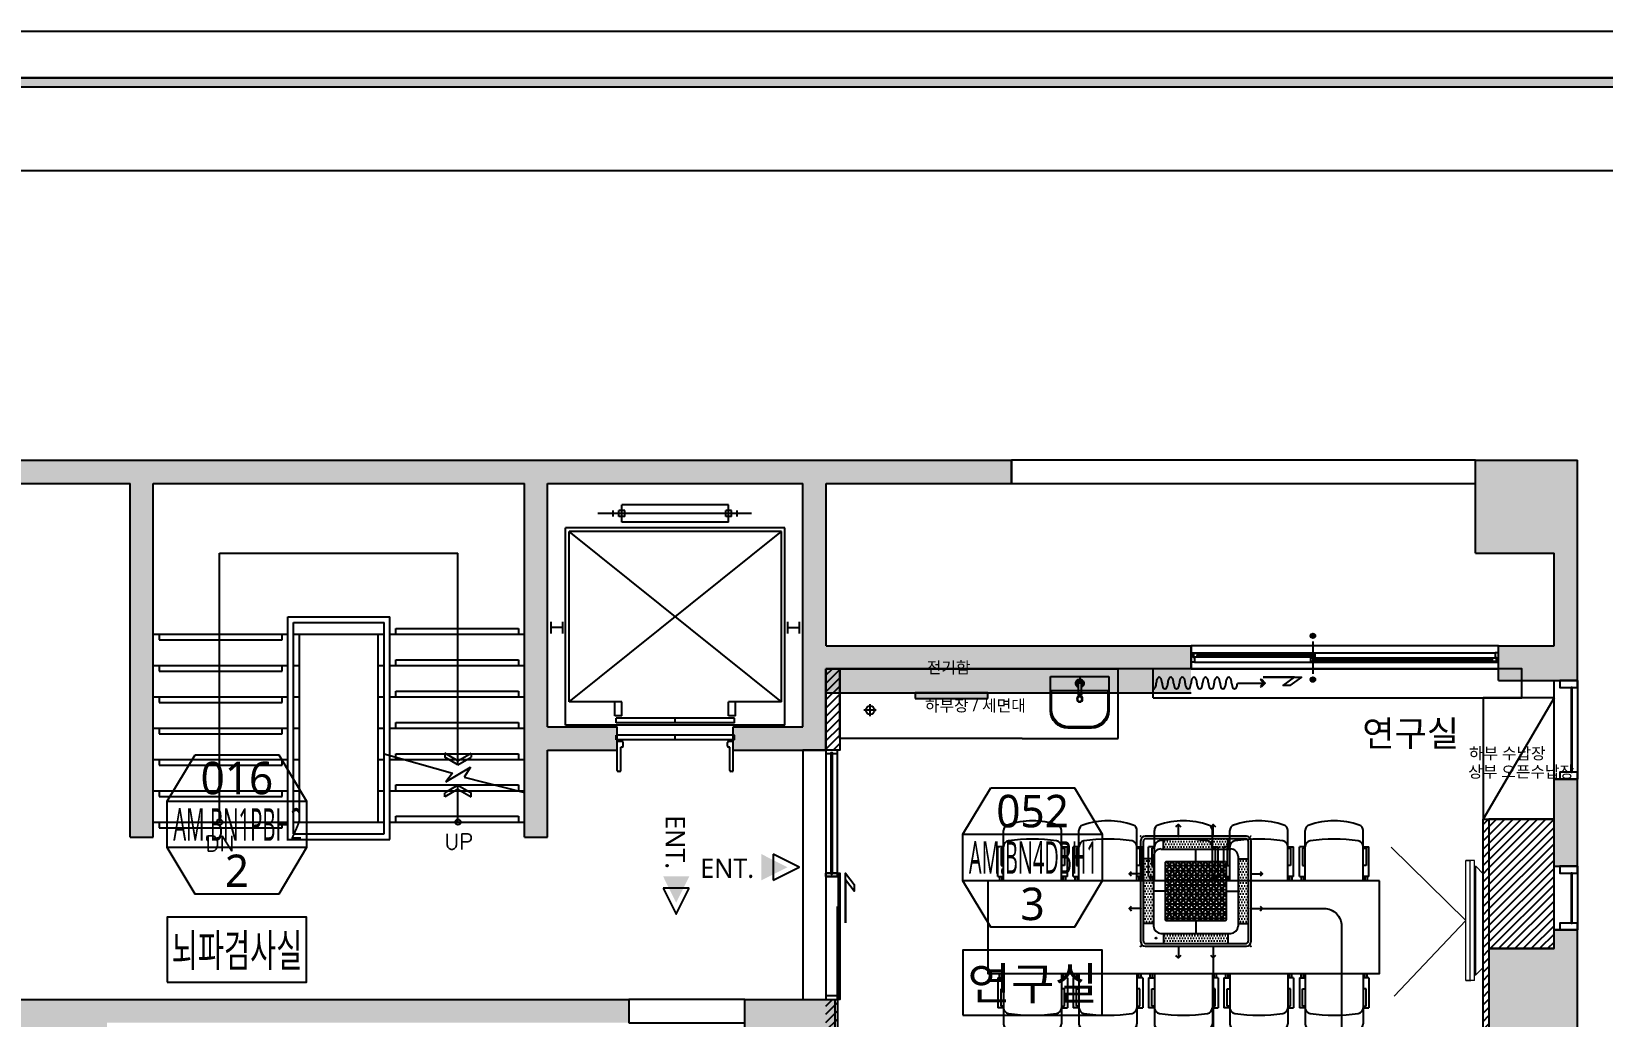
# Model space of a CAD drawing. Extents: x 11551484 to 2613213153046, y -2602833546311 to 14142.
# Drawn here: x 11585715 to 11599261, y 4848 to 13342 of the extents above; entities that cross this region are included whole.
import ezdxf
from ezdxf.enums import TextEntityAlignment as Align

# ---------------------------------------------------------------- set-up
doc = ezdxf.new("R2010")
doc.units = 0
doc.header["$LTSCALE"] = 1000
doc.header["$MEASUREMENT"] = 0
doc.header["$PDMODE"] = 35
doc.linetypes.add('DASH', pattern=[0.35, 0.25, -0.1])
doc.linetypes.add('DH-HID2', pattern=[1.2, 0.8, -0.4])
doc.layers.get('0').update_dxf_attribs({"linetype": 'CONTINUOUS'})
doc.layers.get('DEFPOINTS').update_dxf_attribs({"linetype": 'CONTINUOUS'})
doc.layers.add('01-15活动家俱', color=136, linetype='CONTINUOUS', lineweight=15)
for name, color, linetype in [('01. F-소품', 3, 'CONTINUOUS'), ('03-TEXT', 3, 'CONTINUOUS'), ('1.천장.벽체선(내벽)', 3, 'CONTINUOUS'), ('2CONTINUOUS', 2, 'CONTINUOUS'), ('3 가구-붙박이', 6, 'CONTINUOUS'), ('8.패턴선', 8, 'CONTINUOUS'), ('C-WIN', 4, 'CONTINUOUS'), ('CO-BATH', 6, 'CONTINUOUS'), ('CO-DO-FR', 7, 'CONTINUOUS'), ('CO-DOOR', 8, 'CONTINUOUS'), ('CORE', 7, 'CONTINUOUS'), ('DVM_DRAIN', 5, 'CONTINUOUS'), ('DVM_INDOOR', 7, 'CONTINUOUS'), ('DVM_INOUT_MARK', 2, 'CONTINUOUS'), ('DVM_INOUT_NAME', 7, 'CONTINUOUS'), ('DVM_PIPE', 3, 'CONTINUOUS'), ('DVM_UNIT_BP', 7, 'CONTINUOUS'), ('DVM_UNIT_DP', 4, 'CONTINUOUS'), ('DVM_UNIT_LP', 3, 'CONTINUOUS'), ('ELEV', 7, 'CONTINUOUS'), ('F-SYM', 7, 'CONTINUOUS'), ('FINISH', 6, 'CONTINUOUS'), ('FORM(YOURNAME)-11', 1, 'CONTINUOUS'), ('PUB_HATCH', 8, 'CONTINUOUS'), ('wall', 3, 'CONTINUOUS'), ('에어컨', 30, 'DASH')]:
    doc.layers.add(name, color=color, linetype=linetype)
doc.styles.add('DVM_DEFAULT', font='malgun.ttf')
doc.styles.add('ROMANS', font='romans')
doc.styles.add('YOURNAME', font='HY울릉도M.TTF')
doc.styles.add('맑은 고딕', font='malgun.ttf')
pattern_1 = [(45, (-34694.73, 110.66), (-35.35533906, 35.35533906), [])]

# ---------------------------------------------------------------- blocks, each defined once
blk = doc.blocks.new('FORM-PLAN')
at = {"layer": 'FORM(YOURNAME)-11'}
h = blk.add_hatch(color=256, dxfattribs=at)
h.dxf.hatch_style = 1
h.paths.add_polyline_path([(-71444, 55115), (10556, 55115), (10556, 54915), (-71444, 54915)])
h.paths.add_polyline_path([(-71444, -2085), (10556, -2085), (10556, -2285), (-71444, -2285)])
at = {"layer": 'DEFPOINTS', "color": 158}
blk.add_lwpolyline([(-71444, -2285), (10556, -2285), (10556, 55115), (-71444, 55115)], close=True, dxfattribs=at)
at = {"layer": 'DEFPOINTS'}
blk.add_lwpolyline([(-69444, 53115), (-64, 53115), (-64, 1215), (-69444, 1215)], close=True, dxfattribs=at)
at = {"layer": 'FORM(YOURNAME)-11', "color": 250}
blk.add_lwpolyline([(-72444, -3285), (11556, -3285), (11556, 56115), (-72444, 56115)], close=True, dxfattribs=at)
at = {"layer": 'FORM(YOURNAME)-11'}
blk.add_lwpolyline([(-71444, 55115), (10556, 55115), (10556, 54915), (-71444, 54915)], close=True, dxfattribs=at)
at = {"layer": 'FORM(YOURNAME)-11', "color": 3, "style": 'YOURNAME'}
for tag, height, p in [('1', 451, (9905, 18188)), ('2', 451, (9905, 17544)), ('3', 451, (9905, 16257)), ('4', 451, (9905, 14326)), ('5', 515, (9905, 12009)), ('6', 515, (9905, 9757)), ('7', 515, (9905, 7504)), ('8', 515, (9905, 5252)), ('9', 515, (9905, 2999)), ('10', 515, (5655, 811)), ('11', 515, (9905, 747)), ('12', 515, (5655, -1441)), ('13', 515, (9905, -1441))]:
    blk.add_attdef(tag, text='', height=height, dxfattribs=at).set_placement(p, align=Align.MIDDLE_RIGHT)
blk = doc.blocks.new('FFSFDF')
at = {"layer": '01. F-소품'}
blk.add_hatch(color=8, dxfattribs=at).paths.add_polyline_path([(1567673, 1746751), (1567680, 1746744), (1567715, 1746779), (1567680, 1746815), (1567673, 1746808), (1567701, 1746779)])
at = {"layer": '01. F-소품', "color": 8}
for p, q in [((1567475, 1746779), (1567701, 1746779)), ((1567673, 1746808), (1567680, 1746815)), ((1567673, 1746751), (1567680, 1746744))]:
    blk.add_line(p, q, dxfattribs=at)
for points in [[(1567673, 1746808), (1567701, 1746779), (1567673, 1746751)], [(1567680, 1746815), (1567715, 1746779), (1567680, 1746744)]]:
    blk.add_lwpolyline(points, dxfattribs=at)
for centre, start_param, end_param in [((1566750, 1746779), 6.283185, 7.853982), ((1566800, 1746779), 1.570796, 4.712389), ((1566850, 1746779), 4.712389, 7.853982), ((1566900, 1746779), 1.570796, 4.712389), ((1566950, 1746779), 4.712389, 7.853982), ((1567000, 1746779), 1.570796, 4.712389), ((1567050, 1746779), 4.712389, 7.853982), ((1567100, 1746779), 1.570796, 4.712389), ((1567150, 1746779), 4.712389, 7.853982), ((1567200, 1746779), 1.570796, 4.712389), ((1567250, 1746779), 4.712389, 7.853982), ((1567300, 1746779), 1.570796, 4.712389), ((1567350, 1746779), 4.712389, 7.853982), ((1567400, 1746779), 1.570796, 4.712389), ((1567450, 1746779), 4.712389, 7.853982)]:
    blk.add_ellipse(centre, major_axis=(0, -50), ratio=0.5, start_param=start_param, end_param=end_param, dxfattribs=at)
blk = doc.blocks.new('flooor')
at = {"layer": '8.패턴선', "ltscale": 30}
h = blk.add_hatch(color=256, dxfattribs=at)
h.dxf.hatch_style = 1
h.paths.add_polyline_path([(11507657, -14172892), (11491857, -14172892), (11491857, -14188497), (11492057, -14188497), (11492057, -14187882), (11492217, -14187882), (11492217, -14187097), (11492057, -14187097), (11492057, -14177742), (11494957, -14177742), (11494957, -14177542), (11492057, -14177542), (11492057, -14173092), (11494757, -14173092), (11494757, -14176542), (11494957, -14176542), (11494957, -14173092), (11500057, -14173092), (11500057, -14176142), (11500257, -14176142), (11500257, -14173092), (11503457, -14173092), (11503457, -14176142), (11503657, -14176142), (11503657, -14175392), (11504257, -14175392), (11504257, -14175302), (11504247, -14175302), (11504247, -14175262), (11504257, -14175192), (11503657, -14175192), (11503657, -14173092), (11505857, -14173092), (11505857, -14175192), (11505257, -14175192), (11505257, -14175262), (11505267, -14175262), (11505267, -14175317), (11505257, -14175317), (11505257, -14175392), (11506057, -14175392), (11506057, -14174897), (11509205, -14174897), (11509205, -14174492), (11506057, -14174492), (11506057, -14173092), (11507657, -14173092)])
h.paths.add_polyline_path([(11499857, -14177742), (11504357, -14177742), (11504357, -14177542), (11499107, -14177542), (11499107, -14177567), (11499107, -14177717), (11499107, -14177742), (11499107, -14177992), (11499857, -14177992)], flags=17)
h.paths.add_polyline_path([(11506137, -14177542), (11505857, -14177542), (11505357, -14177542), (11505357, -14177742), (11505357, -14178052), (11506137, -14178052)], flags=17)
h.paths.add_polyline_path([(11512535, -14172892), (11511657, -14172892), (11511657, -14173092), (11511657, -14173692), (11512335, -14173692), (11512335, -14174492), (11511855, -14174492), (11511855, -14174792), (11512335, -14174792), (11512335, -14174792), (11512535, -14174792)])
h.paths.add_polyline_path([(11512535, -14175642), (11512385, -14175642), (11512335, -14175642), (11512335, -14176392), (11512535, -14176392)])
h.paths.add_polyline_path([(11512535, -14176942), (11512385, -14176942), (11512335, -14176942), (11512335, -14177101), (11511773, -14177101), (11511773, -14177942), (11512335, -14177942), (11512335, -14178042), (11512535, -14178042)])
h.paths.add_polyline_path([(11512535, -14179272), (11512385, -14179272), (11512335, -14179272), (11512335, -14179837), (11512535, -14179837)])
h.paths.add_polyline_path([(11512257, -14184447), (11511657, -14184447), (11511657, -14185147), (11512257, -14185147)])
h.paths.add_polyline_path([(11507214, -14187067), (11506734, -14187067), (11506734, -14187847), (11507214, -14187847)], flags=17)
h.paths.add_polyline_path([(11499707, -14186782), (11499222, -14186782), (11499222, -14187557), (11499707, -14187557)], flags=17)
at = {"layer": 'C-WIN', "ltscale": 30}
h = blk.add_hatch(color=256, dxfattribs=at)
h.dxf.hatch_style = 1
edge = h.paths.add_edge_path()
edge.add_arc((11510255, -14174406), 20, 0, 360)
h = blk.add_hatch(color=256, dxfattribs=at)
h.dxf.hatch_style = 1
edge = h.paths.add_edge_path()
edge.add_arc((11510255, -14174783), 20, 0, 360, ccw=False)
at = {"layer": '에어컨', "ltscale": 30}
h = blk.add_hatch(color=256, dxfattribs=at)
h.dxf.hatch_style = 1
h.paths.add_polyline_path([(11506827, -14174947), (11507452, -14174947), (11507452, -14174897), (11506827, -14174897)])
at = {"ltscale": 30}
for p, q in [((11506437, -14175099), (11506437, -14174994)), ((11506489, -14175047), (11506384, -14175047))]:
    blk.add_line(p, q, dxfattribs=at)
blk.add_circle((11506437, -14175047), 37.5, dxfattribs=at)
at = {"layer": '2CONTINUOUS', "ltscale": 30}
for p, q in [((11491857, -14172892), (11507657, -14172892)), ((11507657, -14173092), (11507657, -14172892)), ((11511657, -14172892), (11512535, -14172892)), ((11511657, -14173692), (11511657, -14172892)), ((11512535, -14174792), (11512535, -14172892)), ((11494957, -14173092), (11500057, -14173092)), ((11500057, -14176142), (11500057, -14173092)), ((11500257, -14173092), (11503457, -14173092)), ((11500257, -14176142), (11500257, -14173092)), ((11503457, -14176142), (11503457, -14173092)), ((11503657, -14173092), (11505857, -14173092)), ((11503657, -14175192), (11503657, -14173092)), ((11505857, -14175192), (11505857, -14173092)), ((11506057, -14173092), (11507657, -14173092)), ((11506057, -14174492), (11506057, -14173092)), ((11511657, -14173692), (11512335, -14173692)), ((11512335, -14174492), (11512335, -14173692)), ((11506057, -14174492), (11509205, -14174492)), ((11509205, -14174692), (11509205, -14174492)), ((11511855, -14174492), (11512335, -14174492)), ((11511855, -14174792), (11511855, -14174492)), ((11506057, -14175392), (11506057, -14174897)), ((11506057, -14174897), (11509205, -14174897)), ((11511855, -14174792), (11512335, -14174792)), ((11512335, -14174792), (11512535, -14174792)), ((11503657, -14175192), (11504257, -14175192)), ((11504257, -14175392), (11504257, -14175192)), ((11505257, -14175192), (11505857, -14175192)), ((11505257, -14175392), (11505257, -14175192)), ((11503657, -14176142), (11503657, -14175392)), ((11503657, -14175392), (11504257, -14175392)), ((11505257, -14175392), (11506057, -14175392)), ((11512335, -14176392), (11512335, -14175642)), ((11512335, -14175642), (11512535, -14175642)), ((11512535, -14176392), (11512535, -14175642)), ((11500057, -14176142), (11500257, -14176142)), ((11503457, -14176142), (11503657, -14176142)), ((11512335, -14176392), (11512535, -14176392)), ((11512335, -14177101), (11512335, -14176942)), ((11512335, -14176942), (11512535, -14176942)), ((11512535, -14178042), (11512535, -14176942)), ((11511773, -14177101), (11512335, -14177101)), ((11511773, -14177942), (11511773, -14177101)), ((11499107, -14177542), (11504357, -14177542)), ((11504357, -14177542), (11504357, -14177742)), ((11505357, -14177542), (11506137, -14177542)), ((11506137, -14178052), (11506137, -14177542))]:
    blk.add_line(p, q, dxfattribs=at)
blk.add_lwpolyline([(11506137, -14178052), (11505357, -14178052), (11505357, -14177542)], dxfattribs=at)
at = {"layer": 'C-WIN', "ltscale": 30}
for p, q in [((11510255, -14174456), (11510255, -14174733)), ((11509222, -14174552), (11511825, -14174552)), ((11509235, -14174593), (11509235, -14174591)), ((11509235, -14174632), (11511837, -14174632)), ((11509264, -14174557), (11510237, -14174557)), ((11509264, -14174587), (11510237, -14174587)), ((11510272, -14174597), (11511796, -14174597)), ((11510272, -14174627), (11511796, -14174627))]:
    blk.add_line(p, q, dxfattribs=at)
for points in [[(11507657, -14173092), (11511657, -14173092), (11511657, -14172892), (11507657, -14172892)], [(11509205, -14174692), (11511855, -14174692), (11511855, -14174492), (11509205, -14174492)], [(11509258, -14174569), (11509264, -14174567), (11509264, -14174557), (11509226, -14174557), (11509226, -14174587), (11509264, -14174587), (11509264, -14174577), (11509258, -14174575)], [(11510243, -14174569), (11510237, -14174567), (11510237, -14174557), (11510272, -14174557), (11510272, -14174587), (11510237, -14174587), (11510237, -14174577), (11510243, -14174575)], [(11510272, -14174627), (11510237, -14174627), (11510237, -14174597), (11510272, -14174597), (11510272, -14174607), (11510267, -14174609), (11510267, -14174615), (11510272, -14174617)], [(11511800, -14174614), (11510269, -14174614), (11510269, -14174610), (11511800, -14174610)], [(11511796, -14174607), (11511796, -14174597), (11511834, -14174597), (11511834, -14174627), (11511796, -14174627), (11511796, -14174617), (11511802, -14174615), (11511802, -14174609)], [(11512335, -14174792), (11512535, -14174792), (11512535, -14175642), (11512335, -14175642)], [(11512535, -14174852), (11512535, -14174792), (11512385, -14174792), (11512385, -14174852)], [(11512480, -14175582), (11512490, -14175582), (11512490, -14174852), (11512480, -14174852)], [(11505857, -14177542), (11506057, -14177542), (11506057, -14175392), (11505857, -14175392)], [(11512535, -14175642), (11512535, -14175582), (11512385, -14175582), (11512385, -14175642)], [(11512335, -14176392), (11512535, -14176392), (11512535, -14176942), (11512335, -14176942)], [(11512535, -14176452), (11512535, -14176392), (11512385, -14176392), (11512385, -14176452)], [(11512480, -14176882), (11512490, -14176882), (11512490, -14176452), (11512480, -14176452)], [(11512535, -14176942), (11512535, -14176882), (11512385, -14176882), (11512385, -14176942)], [(11504357, -14177742), (11505357, -14177742), (11505357, -14177542), (11504357, -14177542)]]:
    blk.add_lwpolyline(points, close=True, dxfattribs=at)
for points in [[(11509205, -14174561), (11509205, -14174552), (11509222, -14174552), (11509222, -14174591), (11509235, -14174591), (11509235, -14174632), (11509205, -14174632), (11509205, -14174623)], [(11510241, -14174574), (11509260, -14174574), (11509260, -14174570), (11510241, -14174570), (11510241, -14174574), (11510241, -14174570)], [(11509264, -14174566), (11509267, -14174567), (11509267, -14174568), (11509268, -14174570)], [(11509264, -14174578), (11509267, -14174576), (11509267, -14174575), (11509268, -14174574)], [(11510237, -14174566), (11510235, -14174567), (11510234, -14174568), (11510233, -14174570)], [(11510237, -14174578), (11510235, -14174576), (11510234, -14174575), (11510233, -14174574)], [(11510272, -14174606), (11510275, -14174608), (11510276, -14174609), (11510276, -14174610)], [(11510272, -14174618), (11510275, -14174617), (11510276, -14174616), (11510276, -14174614)], [(11511796, -14174606), (11511793, -14174608), (11511793, -14174609), (11511792, -14174610)], [(11511796, -14174618), (11511793, -14174617), (11511793, -14174616), (11511792, -14174614)], [(11511855, -14174561), (11511855, -14174552), (11511825, -14174552), (11511825, -14174593), (11511837, -14174593), (11511837, -14174632), (11511855, -14174632), (11511855, -14174623)]]:
    blk.add_lwpolyline(points, dxfattribs=at)
for centre in [(11510255, -14174406), (11510255, -14174783)]:
    blk.add_circle(centre, 20, dxfattribs=at)
at = {"layer": 'CO-DOOR', "color": 1}
blk.add_lwpolyline([(11509826, -14174762), (11510155, -14174762), (11510056, -14174834), (11509998, -14174834), (11510096, -14174762), (11509826, -14174762)], close=True, dxfattribs=at)
at = {"layer": 'CORE', "color": 1}
for p, q in [((11500829, -14176012), (11500829, -14173692)), ((11500829, -14174392), (11500829, -14173692)), ((11500829, -14173692), (11502884, -14173692)), ((11502884, -14175518), (11502884, -14173692)), ((11502347, -14174342), (11503407, -14174342)), ((11502347, -14174392), (11502347, -14174342)), ((11503407, -14174342), (11503407, -14174392)), ((11500307, -14174392), (11500307, -14174442)), ((11500307, -14174442), (11501367, -14174442)), ((11501367, -14174442), (11501367, -14174392)), ((11502347, -14174612), (11503407, -14174612)), ((11502347, -14174662), (11502347, -14174612)), ((11503407, -14174612), (11503407, -14174662)), ((11500307, -14174662), (11500307, -14174712)), ((11500307, -14174712), (11501367, -14174712)), ((11501367, -14174712), (11501367, -14174662)), ((11502347, -14174882), (11503407, -14174882)), ((11502347, -14174932), (11502347, -14174882)), ((11503407, -14174882), (11503407, -14174932)), ((11500307, -14174932), (11500307, -14174982)), ((11500307, -14174982), (11501367, -14174982)), ((11501367, -14174982), (11501367, -14174932)), ((11502347, -14175152), (11503407, -14175152)), ((11502347, -14175202), (11502347, -14175152)), ((11503407, -14175152), (11503407, -14175202)), ((11500307, -14175202), (11500307, -14175252)), ((11500307, -14175252), (11501367, -14175252)), ((11501367, -14175252), (11501367, -14175202)), ((11502247, -14175422), (11502838, -14175589)), ((11502347, -14175422), (11503407, -14175422)), ((11502347, -14175472), (11502347, -14175422)), ((11503407, -14175422), (11503407, -14175472)), ((11500307, -14175472), (11500307, -14175522)), ((11500307, -14175522), (11501367, -14175522)), ((11501367, -14175522), (11501367, -14175472)), ((11502778, -14175664), (11502991, -14175538)), ((11502991, -14175538), (11502936, -14175625)), ((11502347, -14175692), (11503407, -14175692)), ((11502347, -14175742), (11502347, -14175692)), ((11502838, -14175589), (11502778, -14175664)), ((11502884, -14176012), (11502884, -14175694)), ((11502936, -14175625), (11503457, -14175757)), ((11503407, -14175692), (11503407, -14175742)), ((11500307, -14175742), (11500307, -14175792)), ((11500307, -14175792), (11501367, -14175792)), ((11501367, -14175792), (11501367, -14175742)), ((11502347, -14175962), (11503407, -14175962)), ((11502347, -14176012), (11502347, -14175962)), ((11503407, -14175962), (11503407, -14176012)), ((11500307, -14176012), (11500307, -14176062)), ((11500307, -14176062), (11501367, -14176062)), ((11501367, -14176062), (11501367, -14176012))]:
    blk.add_line(p, q, dxfattribs=at)
at = {"layer": 'CORE'}
for p, q in [((11501417, -14176162), (11501417, -14174242)), ((11501417, -14174242), (11502297, -14174242)), ((11501467, -14176112), (11501467, -14174292)), ((11501467, -14174292), (11502247, -14174292)), ((11502247, -14176112), (11502247, -14174292)), ((11502297, -14176162), (11502297, -14174242)), ((11500257, -14174392), (11501417, -14174392)), ((11501467, -14174392), (11502247, -14174392)), ((11501517, -14176012), (11501517, -14174392)), ((11502197, -14176012), (11502197, -14174392)), ((11502297, -14174392), (11503457, -14174392)), ((11500257, -14174662), (11501417, -14174662)), ((11501467, -14174662), (11501517, -14174662)), ((11502197, -14174662), (11502247, -14174662)), ((11502297, -14174662), (11503457, -14174662)), ((11500257, -14174932), (11501417, -14174932)), ((11501467, -14174932), (11501517, -14174932)), ((11502197, -14174932), (11502247, -14174932)), ((11502297, -14174932), (11503457, -14174932)), ((11500257, -14175202), (11501417, -14175202)), ((11501467, -14175202), (11501517, -14175202)), ((11502197, -14175202), (11502247, -14175202)), ((11502297, -14175202), (11503457, -14175202)), ((11502884, -14175484), (11502770, -14175418)), ((11502770, -14175418), (11502770, -14175452)), ((11502884, -14175484), (11502999, -14175418)), ((11502999, -14175418), (11502999, -14175452)), ((11500257, -14175472), (11501417, -14175472)), ((11501467, -14175472), (11501517, -14175472)), ((11502197, -14175472), (11502247, -14175472)), ((11502297, -14175472), (11503457, -14175472)), ((11502884, -14175518), (11502770, -14175452)), ((11502884, -14175518), (11502999, -14175452)), ((11502884, -14175694), (11502770, -14175760)), ((11502884, -14175694), (11502999, -14175760)), ((11500257, -14175742), (11501417, -14175742)), ((11501467, -14175742), (11501517, -14175742)), ((11502197, -14175742), (11502247, -14175742)), ((11502297, -14175742), (11503457, -14175742)), ((11502884, -14175729), (11502770, -14175795)), ((11502770, -14175795), (11502770, -14175760)), ((11502884, -14175729), (11502999, -14175795)), ((11502999, -14175795), (11502999, -14175760)), ((11500257, -14176012), (11501417, -14176012)), ((11501467, -14176012), (11502247, -14176012)), ((11501467, -14176012), (11501517, -14176012)), ((11501467, -14176112), (11502247, -14176112)), ((11502197, -14176012), (11502247, -14176012)), ((11502297, -14176012), (11503457, -14176012)), ((11501417, -14176162), (11502297, -14176162))]:
    blk.add_line(p, q, dxfattribs=at)
for centre, radius in [((11500829, -14176012), 24.4), ((11502884, -14176012), 23.2)]:
    blk.add_circle(centre, radius, dxfattribs=at)
at = {"layer": 'ELEV'}
for p, q in [((11505217, -14173276), (11504297, -14173276)), ((11504297, -14173426), (11504297, -14173276)), ((11505217, -14173426), (11505217, -14173276)), ((11505415, -14173351), (11504089, -14173351)), ((11504222, -14173376), (11504222, -14173326)), ((11504322, -14173326), (11504272, -14173326)), ((11504272, -14173376), (11504272, -14173326)), ((11504322, -14173376), (11504272, -14173376)), ((11504322, -14173376), (11504322, -14173326)), ((11505242, -14173326), (11505192, -14173326)), ((11505192, -14173376), (11505192, -14173326)), ((11505242, -14173376), (11505192, -14173376)), ((11505242, -14173376), (11505242, -14173326)), ((11505292, -14173376), (11505292, -14173326)), ((11503812, -14175176), (11503812, -14173476)), ((11505702, -14173476), (11503812, -14173476)), ((11503842, -14174976), (11505672, -14173506)), ((11505672, -14174976), (11503842, -14173506)), ((11503842, -14174976), (11503842, -14173506)), ((11505672, -14173506), (11503842, -14173506)), ((11505217, -14173426), (11504297, -14173426)), ((11505672, -14174976), (11505672, -14173506)), ((11505702, -14175176), (11505702, -14173476)), ((11503687, -14174385), (11503687, -14174285)), ((11503787, -14174335), (11503687, -14174335)), ((11503787, -14174385), (11503787, -14174285)), ((11505727, -14174385), (11505727, -14174285)), ((11505727, -14174335), (11505827, -14174335)), ((11505827, -14174385), (11505827, -14174285)), ((11504297, -14174976), (11503842, -14174976)), ((11504237, -14175096), (11504237, -14174976)), ((11504297, -14175096), (11504297, -14174976)), ((11505672, -14174976), (11505217, -14174976)), ((11505217, -14175096), (11505217, -14174976)), ((11505277, -14175096), (11505277, -14174976)), ((11505702, -14175176), (11503812, -14175176)), ((11504297, -14175096), (11504237, -14175096)), ((11505267, -14175116), (11504247, -14175116)), ((11504247, -14175156), (11504247, -14175116)), ((11505267, -14175156), (11504247, -14175156)), ((11504757, -14175156), (11504757, -14175116)), ((11505277, -14175096), (11505217, -14175096)), ((11505267, -14175156), (11505267, -14175116)), ((11505267, -14175262), (11504247, -14175262)), ((11504247, -14175302), (11504247, -14175262)), ((11505267, -14175302), (11504247, -14175302)), ((11504757, -14175302), (11504757, -14175262)), ((11505267, -14175302), (11505267, -14175262)), ((11504297, -14175317), (11504257, -14175317)), ((11504257, -14175567), (11504257, -14175317)), ((11504297, -14175367), (11504287, -14175367)), ((11504287, -14175567), (11504287, -14175367)), ((11504307, -14175357), (11504307, -14175327)), ((11505207, -14175357), (11505207, -14175327)), ((11505257, -14175317), (11505217, -14175317)), ((11505227, -14175367), (11505217, -14175367)), ((11505227, -14175567), (11505227, -14175367)), ((11505257, -14175567), (11505257, -14175317)), ((11504277, -14175577), (11504267, -14175577)), ((11505247, -14175577), (11505237, -14175577))]:
    blk.add_line(p, q, dxfattribs=at)
for centre, start, end in [((11504297, -14175327), 0, 90), ((11504297, -14175357), 270, 0), ((11505217, -14175327), 90, 180), ((11505217, -14175357), 180, 270), ((11504267, -14175567), 180, 270), ((11504277, -14175567), 270, 0), ((11505237, -14175567), 180, 270), ((11505247, -14175567), 270, 0)]:
    blk.add_arc(centre, 10, start, end, dxfattribs=at)
at = {"layer": '에어컨', "ltscale": 30}
blk.add_lwpolyline([(11506827, -14174947), (11507452, -14174947), (11507452, -14174897), (11506827, -14174897)], close=True, dxfattribs=at)
at = {"layer": 'CORE', "color": 2, "style": 'ROMANS'}
for s, p in [('UP', (11502892, -14176247)), ('DN', (11500832, -14176264))]:
    blk.add_text(s, height=135, dxfattribs=at).set_placement(p, align=Align.CENTER)
blk = doc.blocks.new('B-003')
blk.add_line((0, 0), (0, -65))
at = {"layer": 'CO-BATH'}
for p, q in [((-252, 0), (-252, -295)), ((252, 0), (-252, 0)), ((252, -295), (252, 0)), ((-102, -445), (102, -445))]:
    blk.add_line(p, q, dxfattribs=at)
at = {"layer": 'CO-BATH', "color": 8}
for p, q in [((-242, -120), (-242, -285)), ((242, -120), (-242, -120)), ((-13, -60), (-13, -151)), ((12, -60), (12, -151)), ((242, -285), (242, -120)), ((-15, -156), (-15, -161)), ((-15, -161), (14, -161)), ((-14, -151), (-14, -156)), ((13, -151), (13, -156)), ((14, -156), (14, -161)), ((-92, -435), (92, -435))]:
    blk.add_line(p, q, dxfattribs=at)
at = {"layer": 'CO-BATH', "color": 251}
for p, q in [((-15, -156), (14, -156)), ((-14, -151), (13, -151))]:
    blk.add_line(p, q, dxfattribs=at)
at = {"layer": 'CO-BATH', "color": 8}
blk.add_circle((0, -195), 25, dxfattribs=at)
at = {"layer": 'CO-BATH', "color": 251}
blk.add_circle((0, -195), 20, dxfattribs=at)
at = {"layer": 'CO-BATH', "color": 8}
for centre, radius, start, end in [((0, -60), 35, 290.9248, 249.0751), ((0, -60), 12.5, 360, 180), ((-92, -285), 150, 180, 270), ((92, -285), 150, 270, 0)]:
    blk.add_arc(centre, radius, start, end, dxfattribs=at)
at = {"layer": 'CO-BATH', "color": 251}
for radius, start, end in [(30, 294.6243, 245.3757), (25, 300, 240), (18, 313.9829, 226.017)]:
    blk.add_arc((0, -60), radius, start, end, dxfattribs=at)
at = {"layer": 'CO-BATH'}
for centre, start, end in [((-102, -295), 180, 270), ((102, -295), 270, 0)]:
    blk.add_arc(centre, 150, start, end, dxfattribs=at)
blk = doc.blocks.new('YQB11083359')
at = {"layer": '01-15活动家俱'}
for p, q in [((-246, 10), (396, 642)), ((-334, 479), (-396, 414)), ((-396, 414), (-396, -394)), ((-321, 479), (-334, 479)), ((-334, -459), (-334, 479)), ((-321, 527), (-246, 527)), ((-321, -508), (-321, 527)), ((-246, 527), (-291, 527)), ((-284, -508), (-284, 527)), ((-246, -508), (-246, 527)), ((-246, 10), (370, -642)), ((-334, -459), (-396, -394)), ((-321, -459), (-334, -459)), ((-321, -508), (-246, -508)), ((-246, -508), (-291, -508))]:
    blk.add_line(p, q, dxfattribs=at)
blk = doc.blocks.new('sadfdfd')
at = {"layer": 'PUB_HATCH'}
for p, q in [((11465892, -14222785), (11465892, -14222352)), ((11466392, -14222785), (11466392, -14222352)), ((11466542, -14222785), (11466542, -14222352)), ((11467042, -14222785), (11467042, -14222352)), ((11467192, -14222785), (11467192, -14222352)), ((11467692, -14222785), (11467692, -14222352)), ((11467842, -14222785), (11467842, -14222352)), ((11468342, -14222785), (11468342, -14222352)), ((11468492, -14222785), (11468492, -14222352)), ((11468992, -14222785), (11468992, -14222352)), ((11465842, -14222749), (11465842, -14222491)), ((11465892, -14222491), (11465842, -14222491)), ((11465892, -14222491), (11465842, -14222491)), ((11465892, -14222505), (11465870, -14222505)), ((11465870, -14222505), (11465870, -14222653)), ((11465892, -14222505), (11465870, -14222505)), ((11466392, -14222785), (11466392, -14222491)), ((11466392, -14222491), (11466442, -14222491)), ((11466392, -14222505), (11466417, -14222505)), ((11466417, -14222505), (11466417, -14222653)), ((11466442, -14222749), (11466442, -14222491)), ((11466492, -14222749), (11466492, -14222491)), ((11466542, -14222491), (11466492, -14222491)), ((11466542, -14222491), (11466492, -14222491)), ((11466542, -14222505), (11466520, -14222505)), ((11466520, -14222505), (11466520, -14222653)), ((11466542, -14222505), (11466520, -14222505)), ((11467042, -14222785), (11467042, -14222491)), ((11467042, -14222491), (11467092, -14222491)), ((11467042, -14222505), (11467067, -14222505)), ((11467067, -14222505), (11467067, -14222653)), ((11467092, -14222749), (11467092, -14222491)), ((11467142, -14222749), (11467142, -14222491)), ((11467192, -14222491), (11467142, -14222491)), ((11467192, -14222491), (11467142, -14222491)), ((11467192, -14222505), (11467170, -14222505)), ((11467170, -14222505), (11467170, -14222653)), ((11467192, -14222505), (11467170, -14222505)), ((11467692, -14222785), (11467692, -14222491)), ((11467692, -14222491), (11467742, -14222491)), ((11467692, -14222505), (11467717, -14222505)), ((11467717, -14222505), (11467717, -14222653)), ((11467742, -14222749), (11467742, -14222491)), ((11467792, -14222749), (11467792, -14222491)), ((11467842, -14222491), (11467792, -14222491)), ((11467842, -14222491), (11467792, -14222491)), ((11467842, -14222505), (11467820, -14222505)), ((11467820, -14222505), (11467820, -14222653)), ((11467842, -14222505), (11467820, -14222505)), ((11468342, -14222785), (11468342, -14222491)), ((11468342, -14222491), (11468392, -14222491)), ((11468342, -14222505), (11468367, -14222505)), ((11468367, -14222505), (11468367, -14222653)), ((11468392, -14222749), (11468392, -14222491)), ((11468442, -14222749), (11468442, -14222491)), ((11468492, -14222491), (11468442, -14222491)), ((11468492, -14222491), (11468442, -14222491)), ((11468492, -14222505), (11468470, -14222505)), ((11468470, -14222505), (11468470, -14222653)), ((11468492, -14222505), (11468470, -14222505)), ((11468992, -14222785), (11468992, -14222491)), ((11468992, -14222491), (11469042, -14222491)), ((11468992, -14222505), (11469017, -14222505)), ((11469017, -14222505), (11469017, -14222653)), ((11469042, -14222749), (11469042, -14222491)), ((11465870, -14222653), (11465892, -14222653)), ((11466417, -14222653), (11466392, -14222653)), ((11466520, -14222653), (11466542, -14222653)), ((11467067, -14222653), (11467042, -14222653)), ((11467170, -14222653), (11467192, -14222653)), ((11467717, -14222653), (11467692, -14222653)), ((11467820, -14222653), (11467842, -14222653)), ((11468367, -14222653), (11468342, -14222653)), ((11468470, -14222653), (11468492, -14222653)), ((11469017, -14222653), (11468992, -14222653)), ((11465842, -14222749), (11465892, -14222749)), ((11465857, -14222749), (11465857, -14222785)), ((11465877, -14222749), (11465877, -14222785)), ((11466442, -14222749), (11466392, -14222749)), ((11466407, -14222749), (11466407, -14222785)), ((11466427, -14222749), (11466427, -14222785)), ((11466492, -14222749), (11466542, -14222749)), ((11466507, -14222749), (11466507, -14222785)), ((11466527, -14222749), (11466527, -14222785)), ((11467092, -14222749), (11467042, -14222749)), ((11467057, -14222749), (11467057, -14222785)), ((11467077, -14222749), (11467077, -14222785)), ((11467142, -14222749), (11467192, -14222749)), ((11467157, -14222749), (11467157, -14222785)), ((11467177, -14222749), (11467177, -14222785)), ((11467742, -14222749), (11467692, -14222749)), ((11467707, -14222749), (11467707, -14222785)), ((11467727, -14222749), (11467727, -14222785)), ((11467792, -14222749), (11467842, -14222749)), ((11467807, -14222749), (11467807, -14222785)), ((11467827, -14222749), (11467827, -14222785)), ((11468392, -14222749), (11468342, -14222749)), ((11468357, -14222749), (11468357, -14222785)), ((11468377, -14222749), (11468377, -14222785)), ((11468442, -14222749), (11468492, -14222749)), ((11468457, -14222749), (11468457, -14222785)), ((11468477, -14222749), (11468477, -14222785)), ((11469042, -14222749), (11468992, -14222749)), ((11469007, -14222749), (11469007, -14222785)), ((11469027, -14222749), (11469027, -14222785)), ((11465842, -14223621), (11465842, -14223879)), ((11465842, -14223621), (11465892, -14223621)), ((11465857, -14223621), (11465857, -14223585)), ((11465877, -14223621), (11465877, -14223585)), ((11465892, -14223585), (11465892, -14224018)), ((11466392, -14223585), (11466392, -14223879)), ((11466392, -14223585), (11466392, -14224018)), ((11466442, -14223621), (11466392, -14223621)), ((11466407, -14223621), (11466407, -14223585)), ((11466427, -14223621), (11466427, -14223585)), ((11466442, -14223621), (11466442, -14223879)), ((11466492, -14223621), (11466492, -14223879)), ((11466492, -14223621), (11466542, -14223621)), ((11466507, -14223621), (11466507, -14223585)), ((11466527, -14223621), (11466527, -14223585)), ((11466542, -14223585), (11466542, -14224018)), ((11467042, -14223585), (11467042, -14223879)), ((11467042, -14223585), (11467042, -14224018)), ((11467092, -14223621), (11467042, -14223621)), ((11467057, -14223621), (11467057, -14223585)), ((11467077, -14223621), (11467077, -14223585)), ((11467092, -14223621), (11467092, -14223879)), ((11467142, -14223621), (11467142, -14223879)), ((11467142, -14223621), (11467192, -14223621)), ((11467157, -14223621), (11467157, -14223585)), ((11467177, -14223621), (11467177, -14223585)), ((11467192, -14223585), (11467192, -14224018)), ((11467692, -14223585), (11467692, -14223879)), ((11467692, -14223585), (11467692, -14224018)), ((11467742, -14223621), (11467692, -14223621)), ((11467707, -14223621), (11467707, -14223585)), ((11467727, -14223621), (11467727, -14223585)), ((11467742, -14223621), (11467742, -14223879)), ((11467792, -14223621), (11467792, -14223879)), ((11467792, -14223621), (11467842, -14223621)), ((11467807, -14223621), (11467807, -14223585)), ((11467827, -14223621), (11467827, -14223585)), ((11467842, -14223585), (11467842, -14224018)), ((11468342, -14223585), (11468342, -14223879)), ((11468342, -14223585), (11468342, -14224018)), ((11468392, -14223621), (11468342, -14223621)), ((11468357, -14223621), (11468357, -14223585)), ((11468377, -14223621), (11468377, -14223585)), ((11468392, -14223621), (11468392, -14223879)), ((11468442, -14223621), (11468442, -14223879)), ((11468442, -14223621), (11468492, -14223621)), ((11468457, -14223621), (11468457, -14223585)), ((11468477, -14223621), (11468477, -14223585)), ((11468492, -14223585), (11468492, -14224018)), ((11468992, -14223585), (11468992, -14223879)), ((11468992, -14223585), (11468992, -14224018)), ((11469042, -14223621), (11468992, -14223621)), ((11469007, -14223621), (11469007, -14223585)), ((11469027, -14223621), (11469027, -14223585)), ((11469042, -14223621), (11469042, -14223879)), ((11465870, -14223717), (11465892, -14223717)), ((11465870, -14223865), (11465870, -14223717)), ((11466417, -14223717), (11466392, -14223717)), ((11466417, -14223865), (11466417, -14223717)), ((11466520, -14223717), (11466542, -14223717)), ((11466520, -14223865), (11466520, -14223717)), ((11467067, -14223717), (11467042, -14223717)), ((11467067, -14223865), (11467067, -14223717)), ((11467170, -14223717), (11467192, -14223717)), ((11467170, -14223865), (11467170, -14223717)), ((11467717, -14223717), (11467692, -14223717)), ((11467717, -14223865), (11467717, -14223717)), ((11467820, -14223717), (11467842, -14223717)), ((11467820, -14223865), (11467820, -14223717)), ((11468367, -14223717), (11468342, -14223717)), ((11468367, -14223865), (11468367, -14223717)), ((11468470, -14223717), (11468492, -14223717)), ((11468470, -14223865), (11468470, -14223717)), ((11469017, -14223717), (11468992, -14223717)), ((11469017, -14223865), (11469017, -14223717)), ((11465892, -14223879), (11465842, -14223879)), ((11465892, -14223879), (11465842, -14223879)), ((11465892, -14223865), (11465870, -14223865)), ((11465892, -14223865), (11465870, -14223865)), ((11466392, -14223865), (11466417, -14223865)), ((11466392, -14223879), (11466442, -14223879)), ((11466542, -14223879), (11466492, -14223879)), ((11466542, -14223879), (11466492, -14223879)), ((11466542, -14223865), (11466520, -14223865)), ((11466542, -14223865), (11466520, -14223865)), ((11467042, -14223865), (11467067, -14223865)), ((11467042, -14223879), (11467092, -14223879)), ((11467192, -14223879), (11467142, -14223879)), ((11467192, -14223879), (11467142, -14223879)), ((11467192, -14223865), (11467170, -14223865)), ((11467192, -14223865), (11467170, -14223865)), ((11467692, -14223865), (11467717, -14223865)), ((11467692, -14223879), (11467742, -14223879)), ((11467842, -14223879), (11467792, -14223879)), ((11467842, -14223879), (11467792, -14223879)), ((11467842, -14223865), (11467820, -14223865)), ((11467842, -14223865), (11467820, -14223865)), ((11468342, -14223865), (11468367, -14223865)), ((11468342, -14223879), (11468392, -14223879)), ((11468492, -14223879), (11468442, -14223879)), ((11468492, -14223879), (11468442, -14223879)), ((11468492, -14223865), (11468470, -14223865)), ((11468492, -14223865), (11468470, -14223865)), ((11468992, -14223865), (11469017, -14223865)), ((11468992, -14223879), (11469042, -14223879))]:
    blk.add_line(p, q, dxfattribs=at)
blk.add_lwpolyline([(11469132, -14222785), (11465757, -14222785), (11465757, -14223585), (11469132, -14223585)], close=True, dxfattribs=at)
for centre, radius, start, end in [((11465942, -14222352), 50, 109.4712, 180), ((11466142, -14222918), 650, 70.5288, 109.4712), ((11466342, -14222352), 50, 0, 70.5288), ((11466592, -14222352), 50, 109.4712, 180), ((11466792, -14222918), 650, 70.5288, 109.4712), ((11466992, -14222352), 50, 0, 70.5288), ((11467242, -14222352), 50, 109.4712, 180), ((11467442, -14222918), 650, 70.5288, 109.4712), ((11467642, -14222352), 50, 0, 70.5288), ((11467892, -14222352), 50, 109.4712, 180), ((11468092, -14222918), 650, 70.5288, 109.4712), ((11468292, -14222352), 50, 0, 70.5288), ((11468542, -14222352), 50, 109.4712, 180), ((11468742, -14222918), 650, 70.5288, 109.4712), ((11468942, -14222352), 50, 0, 70.5288), ((11465942, -14222491), 50, 98.2987, 180), ((11466142, -14223862), 1436, 81.7013, 98.2987), ((11466342, -14222491), 50, 0, 81.7013), ((11466592, -14222491), 50, 98.2987, 180), ((11466792, -14223862), 1436, 81.7013, 98.2987), ((11466992, -14222491), 50, 0, 81.7013), ((11467242, -14222491), 50, 98.2987, 180), ((11467442, -14223862), 1436, 81.7013, 98.2987), ((11467642, -14222491), 50, 0, 81.7013), ((11467892, -14222491), 50, 98.2987, 180), ((11468092, -14223862), 1436, 81.7013, 98.2987), ((11468292, -14222491), 50, 0, 81.7013), ((11468542, -14222491), 50, 98.2987, 180), ((11468742, -14223862), 1436, 81.7013, 98.2987), ((11468942, -14222491), 50, 0, 81.7013), ((11465942, -14223879), 50, 180, 261.7013), ((11466142, -14222508), 1436, 261.7013, 278.2987), ((11466342, -14223879), 50, 278.2987, 0), ((11466592, -14223879), 50, 180, 261.7013), ((11466792, -14222508), 1436, 261.7013, 278.2987), ((11466992, -14223879), 50, 278.2987, 0), ((11467242, -14223879), 50, 180, 261.7013), ((11467442, -14222508), 1436, 261.7013, 278.2987), ((11467642, -14223879), 50, 278.2987, 0), ((11467892, -14223879), 50, 180, 261.7013), ((11468092, -14222508), 1436, 261.7013, 278.2987), ((11468292, -14223879), 50, 278.2987, 0), ((11468542, -14223879), 50, 180, 261.7013), ((11468742, -14222508), 1436, 261.7013, 278.2987), ((11468942, -14223879), 50, 278.2987, 0), ((11465942, -14224018), 50, 180, 250.5288), ((11466142, -14223452), 650, 250.5288, 289.4712), ((11466342, -14224018), 50, 289.4712, 0), ((11466592, -14224018), 50, 180, 250.5288), ((11466792, -14223452), 650, 250.5288, 289.4712), ((11466992, -14224018), 50, 289.4712, 0), ((11467242, -14224018), 50, 180, 250.5288), ((11467442, -14223452), 650, 250.5288, 289.4712), ((11467642, -14224018), 50, 289.4712, 0), ((11467892, -14224018), 50, 180, 250.5288), ((11468092, -14223452), 650, 250.5288, 289.4712), ((11468292, -14224018), 50, 289.4712, 0), ((11468542, -14224018), 50, 180, 250.5288), ((11468742, -14223452), 650, 250.5288, 289.4712), ((11468942, -14224018), 50, 289.4712, 0)]:
    blk.add_arc(centre, radius, start, end, dxfattribs=at)
blk = doc.blocks.new('DVM_BACKGROUND')
at = {"layer": '03-TEXT'}
h = blk.add_hatch(color=10, dxfattribs=at)
h.dxf.hatch_style = 1
h.paths.add_polyline_path([(11496345, -14246719), (11496345, -14246944), (11496570, -14246832)])
h = blk.add_hatch(color=10, dxfattribs=at)
h.dxf.hatch_style = 1
h.paths.add_polyline_path([(11495723, -14246912), (11495498, -14246912), (11495610, -14247137)])
at = {"layer": '1.천장.벽체선(내벽)', "ltscale": 30}
h = blk.add_hatch(dxfattribs=at)
h.set_pattern_fill('_USER', color=256, scale=50, angle=45, pattern_type=0)
h.set_pattern_definition([(45, (-34694.73, 2961.993), (-35.35533906, 35.35533906), [])])
h.paths.add_polyline_path([(11496901, -14245122), (11497021, -14245122), (11497021, -14245822), (11496901, -14245822)])
at = {"layer": 'wall', "ltscale": 10}
h = blk.add_hatch(dxfattribs=at)
h.set_pattern_fill('_USER', color=256, scale=50, angle=45, pattern_type=0)
h.set_pattern_definition(pattern_1)
h.paths.add_polyline_path([(11502567, -14246418), (11502617, -14246418), (11502617, -14248372), (11502567, -14248372)])
h = blk.add_hatch(dxfattribs=at)
h.set_pattern_fill('_USER', color=256, scale=50, angle=45, pattern_type=0)
h.set_pattern_definition(pattern_1)
h.paths.add_polyline_path([(11503179, -14246418), (11502617, -14246418), (11502617, -14247531), (11503179, -14247531)])
h = blk.add_hatch(dxfattribs=at)
h.set_pattern_fill('_USER', color=256, scale=50, angle=45, pattern_type=0)
h.set_pattern_definition([(45, (-34694.73, 110.66), (-35.35533906, 35.35533906), [])])
h.paths.add_polyline_path([(11496901, -14249072), (11503179, -14249072), (11503179, -14248972), (11497001, -14248972), (11497001, -14247972), (11496901, -14247972), (11496901, -14248372)])
at = {"layer": '03-TEXT', "color": 10, "elevation": 0}
for points in [[(11496446, -14246719), (11496446, -14246944)], [(11496446, -14246944), (11496671, -14246832), (11496446, -14246719)], [(11495723, -14247013), (11495498, -14247013)], [(11495498, -14247013), (11495610, -14247238), (11495723, -14247013)]]:
    blk.add_lwpolyline(points, dxfattribs=at)
at = {"layer": '1.천장.벽체선(내벽)', "ltscale": 30}
blk.add_lwpolyline([(11496901, -14245122), (11497021, -14245122), (11497021, -14245822), (11496901, -14245822), (11496901, -14245122)], dxfattribs=at)
at = {"layer": '3 가구-붙박이', "ltscale": 30}
for p, q in [((11499422, -14245722), (11499422, -14245122)), ((11503179, -14245372), (11502567, -14246418)), ((11498594, -14245722), (11499422, -14245722))]:
    blk.add_line(p, q, dxfattribs=at)
blk.add_lwpolyline([(11498594, -14245722), (11497021, -14245722), (11497021, -14245122), (11499422, -14245122)], dxfattribs=at)
blk.add_lwpolyline([(11502567, -14246418), (11503179, -14246418), (11503179, -14245372), (11502567, -14245372)], close=True, dxfattribs=at)
at = {"layer": 'CO-DO-FR'}
for points in [[(11497001, -14245852), (11497001, -14245822), (11496901, -14245822), (11496901, -14245852), (11496946, -14245852), (11496946, -14245842), (11496956, -14245842), (11496956, -14245852), (11497001, -14245852)], [(11497001, -14246882), (11497001, -14246912), (11496901, -14246912), (11496901, -14246882), (11496946, -14246882), (11496946, -14246892), (11496956, -14246892), (11496956, -14246882), (11497001, -14246882)], [(11497001, -14247972), (11497001, -14247942), (11496901, -14247942), (11496901, -14247972)]]:
    blk.add_lwpolyline(points, close=True, dxfattribs=at)
at = {"layer": 'CO-DO-FR', "color": 251}
blk.add_lwpolyline([(11497001, -14246912), (11497001, -14245822), (11496901, -14245822), (11496901, -14246912)], close=True, dxfattribs=at)
at = {"layer": 'CO-DO-FR', "color": 8}
blk.add_lwpolyline([(11496946, -14246892), (11496946, -14245842), (11496956, -14245842), (11496956, -14246892)], close=True, dxfattribs=at)
at = {"layer": 'CO-DOOR', "color": 251, "linetype": 'DH-HID2'}
blk.add_lwpolyline([(11497001, -14247972), (11497001, -14246882), (11496901, -14246882), (11496901, -14247972)], close=True, dxfattribs=at)
at = {"layer": 'CO-DOOR'}
blk.add_lwpolyline([(11497011, -14247972), (11497011, -14246882), (11497021, -14246882), (11497021, -14247972)], close=True, dxfattribs=at)
at = {"layer": 'CO-DOOR', "color": 1}
blk.add_lwpolyline([(11497071, -14247312), (11497071, -14246882), (11497144, -14246981), (11497144, -14247039), (11497071, -14246941), (11497071, -14247312)], close=True, dxfattribs=at)
at = {"layer": 'FINISH', "color": 8, "ltscale": 10}
blk.add_line((11499723, -14245372), (11499723, -14245122), dxfattribs=at)
for points in [[(11496901, -14245122), (11496901, -14245372)], [(11499723, -14245372), (11502901, -14245372), (11502901, -14245122), (11496901, -14245122)]]:
    blk.add_lwpolyline(points, dxfattribs=at)
at = {"layer": 'wall', "ltscale": 10}
blk.add_line((11497001, -14247972), (11497001, -14248972), dxfattribs=at)
for points in [[(11502567, -14246418), (11502617, -14246418), (11502617, -14248372), (11502567, -14248372)], [(11503179, -14246418), (11502617, -14246418), (11502617, -14247531), (11503179, -14247531)]]:
    blk.add_lwpolyline(points, close=True, dxfattribs=at)
blk.add_blockref('flooor', (-9155, -70431))
at = {"color": 8}
blk.add_blockref('FFSFDF', (9932974, -15992023), dxfattribs=at)
at = {"xscale": -1}
blk.add_blockref('YQB11083359', (11502171, -14247302), dxfattribs=at)
at = {"layer": 'CO-BATH', "xscale": -1}
blk.add_blockref('B-003', (11499089, -14245187), dxfattribs=at)
at = {"layer": 'F-SYM', "xscale": 0.4, "yscale": 0.4, "zscale": 0.4}
blk.add_blockref('FORM-PLAN', (11506413, -14262072), dxfattribs=at)
at = {"layer": 'wall', "ltscale": 10}
blk.add_blockref('sadfdfd', (32541, -24164), dxfattribs=at)
at = {"layer": '03-TEXT', "color": 7, "style": '맑은 고딕'}
for s, p in [('전기함', (11497771, -14245060)), ('하부장 / 세면대', (11497755, -14245388)), ('하부 수납장', (11502445, -14245801)), ('상부 오픈수납장', (11502439, -14245959))]:
    blk.add_text(s, height=100, dxfattribs=at).set_placement(p, align=Align.TOP_LEFT)
at = {"layer": '03-TEXT', "style": '맑은 고딕'}
blk.add_text('연구실', height=222.2, dxfattribs=at).set_placement((11501525, -14245567), align=Align.TOP_LEFT)
at = {"layer": '03-TEXT', "color": 10, "style": '맑은 고딕'}
blk.add_text('ENT.', height=166.7, rotation=270, dxfattribs=at).set_placement((11495686, -14246383), align=Align.TOP_LEFT)
blk.add_text('ENT.', height=166.7, dxfattribs=at).set_placement((11495817, -14246757), align=Align.TOP_LEFT)
blk = doc.blocks.new('DVM_DP_VEC')
at = {"layer": 'DVM_UNIT_DP', "color": 0}
blk.add_line((0, 0), (100, 0), dxfattribs=at)
blk.add_lwpolyline([(79, 21), (100, 0), (79, -21)], dxfattribs=at)
blk.add_point((0, 0), dxfattribs=at)
blk = doc.blocks.new('DVM_LP_VEC')
at = {"layer": 'DVM_UNIT_LP', "color": 0}
blk.add_line((0, 0), (100, 0), dxfattribs=at)
blk.add_lwpolyline([(79, 21), (100, 0), (79, -21)], dxfattribs=at)
blk.add_point((0, 0), dxfattribs=at)
blk = doc.blocks.new('DVM_ID_CST_WF4W_840X204X840_T')
at = {"layer": 'DVM_INDOOR'}
h = blk.add_hatch(dxfattribs=at)
h.set_pattern_fill('DOTS', color=0, scale=15)
h.set_pattern_definition([(0, (0, 0), (11.90625, 23.8125), [0, -23.8125])])
h.paths.add_polyline_path([(277, 452), (-277, 452), (-277, 363), (277, 363)])
h.paths.add_polyline_path([(-364, 277), (-452, 277), (-452, -278), (-364, -278)])
h.paths.add_polyline_path([(277, -365), (-277, -365), (-277, -453), (277, -453)])
h.paths.add_polyline_path([(452, 277), (364, 277), (364, -278), (452, -278)])
h = blk.add_hatch(dxfattribs=at)
h.set_pattern_fill('NET3', color=0, scale=13)
h.set_pattern_definition([(0, (0, 0), (0, 41.275), []), (60, (0, 0), (-35.745, 20.6375), []), (120, (0, 0), (-35.745, -20.6375), [])])
h.paths.add_polyline_path([(261, 246, 0.414214), (251, 256), (-251, 256, 0.414214), (-261, 246), (-261, -247, 0.414214), (-251, -257), (251, -257, 0.414214), (261, -247)])
at = {"layer": 'DVM_INDOOR', "color": 0}
for p, q in [((-475, -438), (-475, 436)), ((-452, -431), (-452, 430)), ((437, 474), (-437, 474)), ((430, 452), (-430, 452)), ((-277, 363), (-277, 452)), ((277, 363), (277, 452)), ((452, 430), (452, -431)), ((475, 436), (475, -438)), ((-364, 277), (-452, 277)), ((-364, 300), (-364, -301)), ((-300, 363), (301, 363)), ((0, 256), (0, 363)), ((364, 300), (364, -301)), ((364, 277), (452, 277)), ((-261, -1), (-364, -1)), ((261, -1), (364, -1)), ((0, -257), (0, -365)), ((-364, -278), (-452, -278)), ((-300, -365), (301, -365)), ((-277, -365), (-277, -453)), ((277, -365), (277, -453)), ((364, -278), (452, -278)), ((-437, -476), (437, -476)), ((-430, -453), (430, -453))]:
    blk.add_line(p, q, dxfattribs=at)
blk.add_lwpolyline([(-251, 256), (251, 256, -0.414214), (261, 246), (261, -247, -0.414214), (251, -257), (-251, -257, -0.414214), (-261, -247), (-261, 246, -0.414214)], format="xyb", close=True, dxfattribs=at)
blk.add_circle((-343, -405), 4.24, dxfattribs=at)
for centre, radius, start, end in [((-437, 436), 38, 90, 180), ((-430, 430), 22, 90, 180), ((430, 430), 22, 0, 90), ((437, 436), 38, 0, 90), ((-300, 300), 63.6, 90, 180.0064), ((301, 300), 63.6, 359.9936, 90), ((-300, -301), 63.6, 180.0064, 270), ((301, -301), 63.6, 270, 359.9936), ((-437, -438), 38, 180, 270), ((-430, -431), 22, 180, 270), ((430, -431), 22, 270, 0), ((437, -438), 38, 270, 0)]:
    blk.add_arc(centre, radius, start, end, dxfattribs=at)
at = {"layer": 'DVM_UNIT_BP'}
for p in [(-475, 474), (475, 474), (-475, -476), (475, -476)]:
    blk.add_point(p, dxfattribs=at)
at = {"layer": 'DVM_UNIT_DP'}
for p, rotation in [((-150, 474), 90), ((-475, -151), 180), ((150, -476), 270)]:
    blk.add_blockref('DVM_DP_VEC', p, dxfattribs=dict(at, rotation=rotation))
blk.add_blockref('DVM_DP_VEC', (475, 149), dxfattribs=at)
at = {"layer": 'DVM_UNIT_LP'}
for p, rotation in [((150, 474), 90), ((-475, 149), 180), ((-150, -476), 270)]:
    blk.add_blockref('DVM_LP_VEC', p, dxfattribs=dict(at, rotation=rotation))
blk.add_blockref('DVM_LP_VEC', (475, -151), dxfattribs=at)
blk = doc.blocks.new('CAD_INOUT_MARK')
at = {"layer": 'DVM_INOUT_MARK', "color": 0}
for p, q in [((-600, 1560), (600, 1560)), ((600, 1160), (-600, 1160))]:
    blk.add_line(p, q, dxfattribs=at)
blk.add_lwpolyline([(-360, 1960), (360, 1960), (600, 1560), (600, 1160), (360, 760), (-360, 760), (-600, 1160), (-600, 1560), (-360, 1960)], dxfattribs=at)
at = {"layer": 'DVM_INOUT_NAME'}
blk.add_lwpolyline([(-600, 0), (600, 0), (600, 560), (-600, 560)], close=True, dxfattribs=at)
at = {"layer": 'DVM_INOUT_MARK', "color": 0, "style": 'DVM_DEFAULT'}
for tag, p in [('CAP', (0, 1760)), ('NO', (0, 960))]:
    blk.add_attdef(tag, text='', height=280, dxfattribs=at).set_placement(p, align=Align.MIDDLE_CENTER)
for tag, width, p, p2 in [('MNAME', 0.755882, (-549, 1220), (563, 1220)), ('QTY', 0.520692, (710, 1220), (1089, 1220))]:
    blk.add_attdef(tag, text='', height=280, dxfattribs=dict(at, width=width)).set_placement(p, p2, align=Align.FIT)
at = {"layer": 'DVM_INOUT_NAME', "style": 'DVM_DEFAULT', "width": 0.924483}
blk.add_attdef('INAME', text='', height=280, dxfattribs=at).set_placement((-562, 134), (564, 134), align=Align.FIT)

msp = doc.modelspace()

# ---------------------------------------------------------------- linework, layer by layer
at = {"layer": 'DVM_DRAIN'}
msp.add_lwpolyline([(11595904, 5454), (11595904, 3203)], dxfattribs=at)
at = {"layer": 'DVM_PIPE'}
msp.add_lwpolyline([(11596229, 5780), (11596860, 5780, -0.414214), (11597010, 5630), (11597010, 3664, -0.414214), (11596860, 3514), (11596360, 3514)], format="xyb", dxfattribs=at)

# ---------------------------------------------------------------- block references
msp.add_blockref('DVM_BACKGROUND', (95664, 14252968))
at = {"layer": 'DVM_INDOOR', "color": 3}
msp.add_blockref('DVM_ID_CST_WF4W_840X204X840_T', (11595754, 5930), dxfattribs=at)
at = {"layer": 'DVM_INOUT_MARK'}
ref = msp.add_blockref('CAD_INOUT_MARK', (11587487, 5145), dxfattribs=at)
ref.add_attrib('CAP', '016', dxfattribs={"color": 0, "height": 280, "style": 'DVM_DEFAULT'}).set_placement((11587487, 6905), align=Align.MIDDLE_CENTER)
ref.add_attrib('MNAME', 'AM.BN1PBH2', dxfattribs={"color": 0, "height": 280, "style": 'DVM_DEFAULT', "width": 0.465947}).set_placement((11586938, 6365), (11588049, 6365), align=Align.FIT)
ref.add_attrib('NO', '2', dxfattribs={"color": 0, "height": 280, "style": 'DVM_DEFAULT'}).set_placement((11587487, 6105), align=Align.MIDDLE_CENTER)
ref.add_attrib('INAME', '뇌파검사실', dxfattribs={"layer": 'DVM_INOUT_NAME', "height": 280, "style": 'DVM_DEFAULT', "width": 0.578253}).set_placement((11586925, 5279), (11588051, 5279), align=Align.FIT)
ref = msp.add_blockref('CAD_INOUT_MARK', (11594347, 4860), dxfattribs=at)
ref.add_attrib('CAP', '052', dxfattribs={"color": 0, "height": 280, "style": 'DVM_DEFAULT'}).set_placement((11594347, 6620), align=Align.MIDDLE_CENTER)
ref.add_attrib('MNAME', 'AM.BN4DBH1', dxfattribs={"color": 0, "height": 280, "style": 'DVM_DEFAULT', "width": 0.45506}).set_placement((11593798, 6080), (11594909, 6080), align=Align.FIT)
ref.add_attrib('NO', '3', dxfattribs={"color": 0, "height": 280, "style": 'DVM_DEFAULT'}).set_placement((11594347, 5820), align=Align.MIDDLE_CENTER)
ref.add_attrib('INAME', '연구실', dxfattribs={"layer": 'DVM_INOUT_NAME', "height": 280, "style": 'DVM_DEFAULT', "width": 0.963755}).set_placement((11593785, 4994), (11594911, 4994), align=Align.FIT)

doc.saveas('drawing.dxf')
